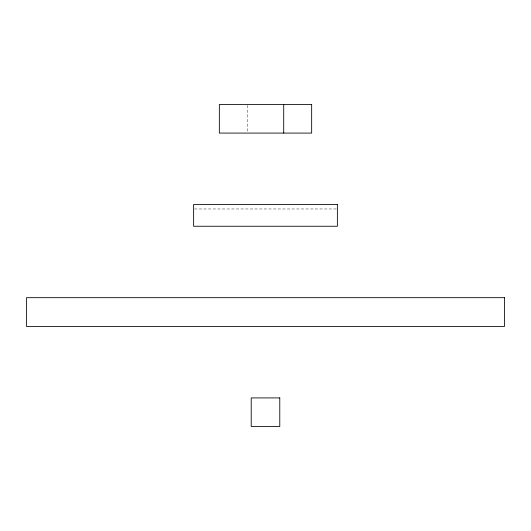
<?xml version="1.0" encoding="UTF-8"?>
<svg xmlns="http://www.w3.org/2000/svg" width="531" height="531" viewBox="0 0 531 531"><rect width="100%" height="100%" fill="white"/><g stroke="black" fill="none" stroke-linecap="round" stroke-linejoin="round"><path stroke-width="0.4" stroke-dasharray="2.65 1.99" d="M194.452 208.968L337.371 208.968M247.287 105.324L247.287 132.265"/><path stroke-width="0.8" d="M283.713 104.507L283.713 133.082M311.657 104.507L219.343 104.507L219.343 133.082L311.657 133.082L311.657 104.507M337.371 204.501L193.629 204.501L193.629 226.252L337.371 226.252L337.371 204.501M504.45 297.679L26.55 297.679L26.55 326.499L504.45 326.499L504.45 297.679M279.784 397.918L251.216 397.918L251.216 426.493L279.784 426.493L279.784 397.918"/></g></svg>
